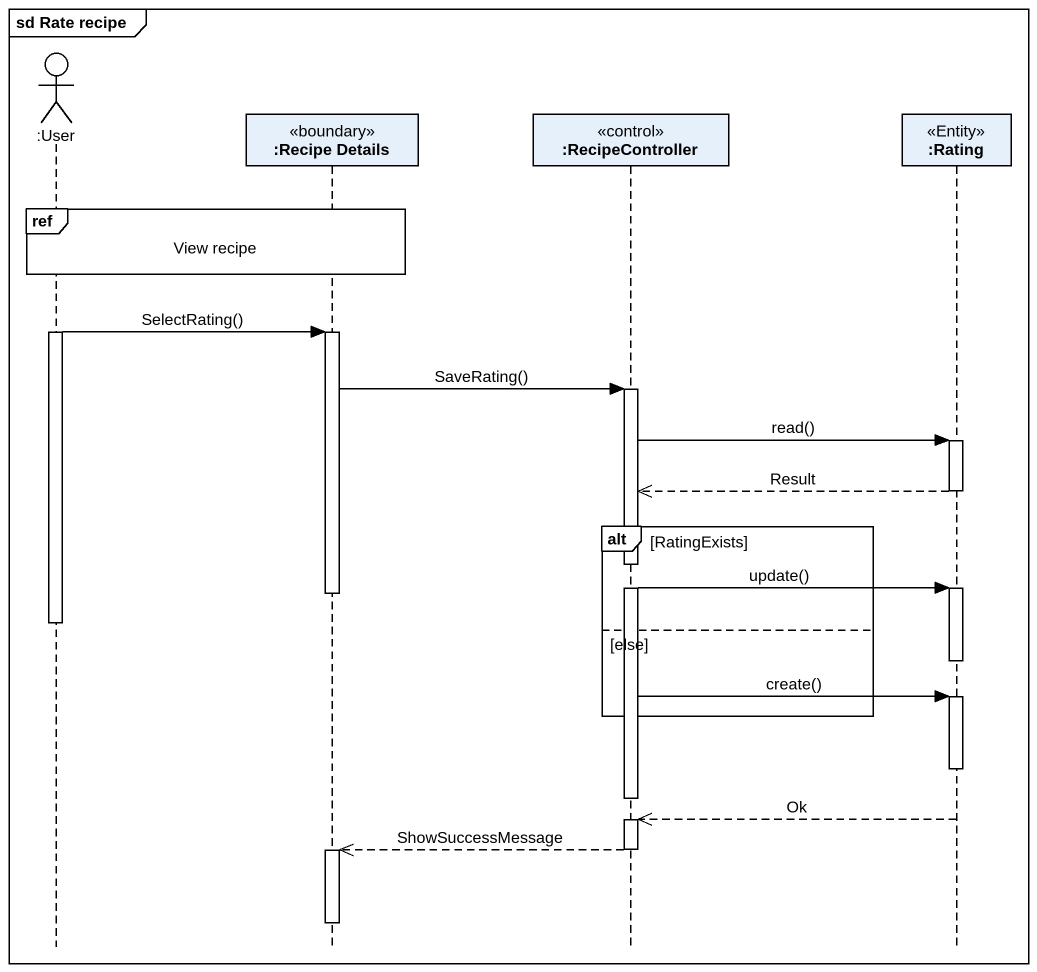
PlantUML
@startuml
mainframe sd Rate recipe
hide footbox
actor ":User" as User
participant ":Recipe Details" as Recipe_Details <<boundary>>
participant ":RecipeController" as RecipeController <<control>>
participant ":Rating" as Rating <<Entity>>

ref over User, Recipe_Details : View recipe
activate User
User -> Recipe_Details : SelectRating()
activate Recipe_Details
Recipe_Details -> RecipeController : SaveRating()
activate RecipeController
RecipeController -> Rating : read()
activate Rating
Rating -->> RecipeController : Result
deactivate Rating
alt RatingExists
  RecipeController -> Rating : update()
  activate Rating
  deactivate Recipe_Details
  deactivate User
else else
  deactivate Rating
  RecipeController -> Rating : create()
  activate Rating
end
deactivate Rating
deactivate RecipeController
Rating -->> RecipeController : Ok
activate RecipeController
RecipeController -->> Recipe_Details : ShowSuccessMessage
deactivate RecipeController
activate Recipe_Details
deactivate Recipe_Details
@enduml
